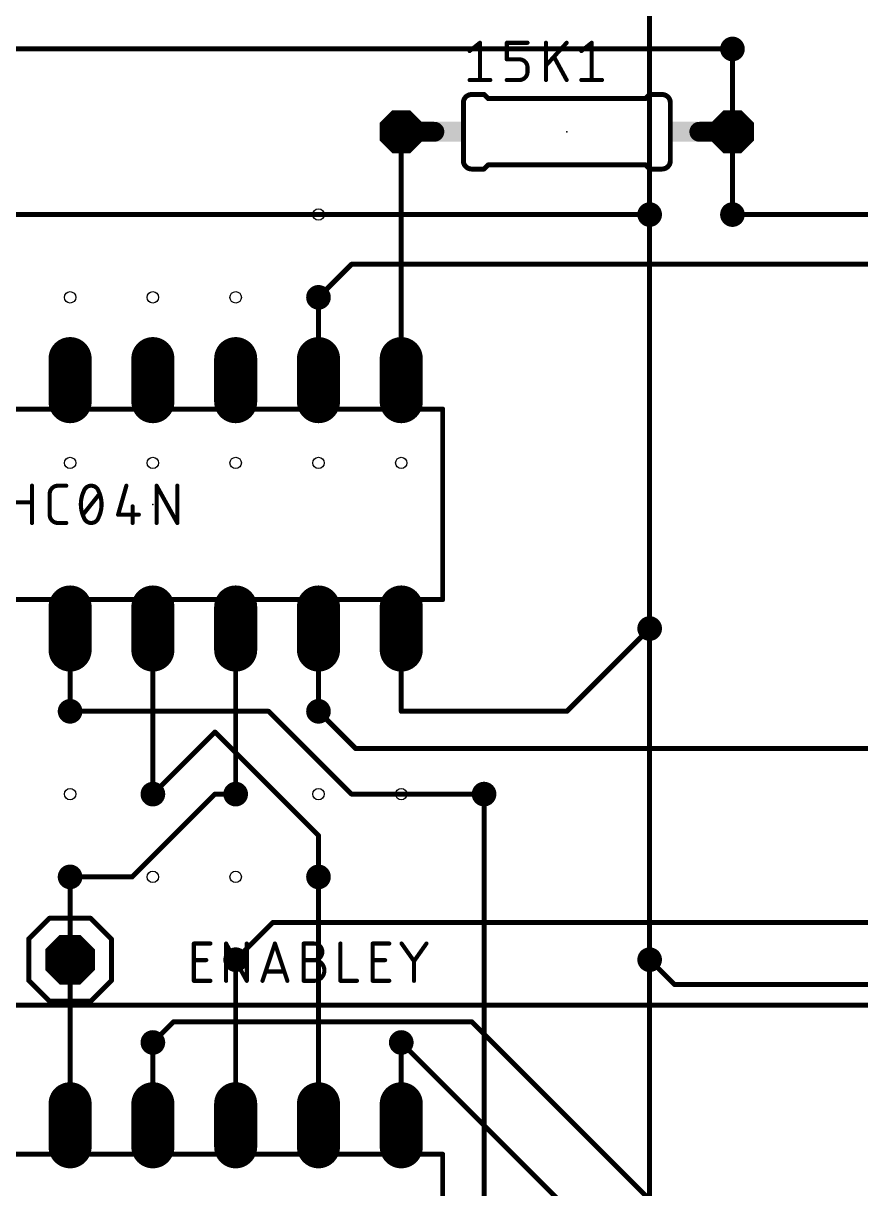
# Model space of a CAD drawing. Extents: x 0 to 254, y -39 to 254.
# Drawn here: x 21.42 to 47.11, y 20.91 to 56.67 of the extents above; entities that cross this region are included whole.
import ezdxf

# ---------------------------------------------------------------- set-up
doc = ezdxf.new("R2010")
doc.units = 0
for name, color, linetype in [('1', 12, 'CONTINUOUS'), ('16', 132, 'CONTINUOUS'), ('17', 110, 'CONTINUOUS'), ('18', 110, 'CONTINUOUS'), ('19', 53, 'CONTINUOUS'), ('20', 31, 'CONTINUOUS'), ('21', 253, 'CONTINUOUS'), ('23', 53, 'CONTINUOUS'), ('25', 253, 'CONTINUOUS'), ('27', 253, 'CONTINUOUS'), ('51', 253, 'CONTINUOUS')]:
    doc.layers.add(name, color=color, linetype=linetype)

# ---------------------------------------------------------------- blocks, each defined once
blk = doc.blocks.new('RECT')
blk.add_solid([(-0.5, -0.5), (0.5, -0.5), (-0.5, 0.5), (0.5, 0.5)])
blk = doc.blocks.new('OCTAGONP')
at = {"const_width": 0.5}
blk.add_lwpolyline([(-0.25, -0.1036), (-0.25, 0.1036), (-0.1036, 0.25), (0.1036, 0.25), (0.25, 0.1036), (0.25, -0.1036), (0.1036, -0.25), (-0.1036, -0.25), (-0.25, -0.1036), (-0.25, 0.1036)], dxfattribs=at)
blk = doc.blocks.new('LONGP100')
at = {"const_width": 1}
blk.add_lwpolyline([(-0.5, 0), (0.5, 0)], dxfattribs=at)
at = {"const_width": 0.5}
for points in [[(-0.5, 0.25, 1), (-0.5, -0.25)], [(0.5, -0.25, 1), (0.5, 0.25)]]:
    blk.add_lwpolyline(points, format="xyb", dxfattribs=at)
blk = doc.blocks.new('ROUNDV')
at = {"const_width": 0.5}
blk.add_lwpolyline([(0, -0.25, 1), (0, 0.25, 1), (0, -0.25)], format="xyb", dxfattribs=at)

msp = doc.modelspace()

# ---------------------------------------------------------------- linework, layer by layer
at = {"layer": '1', "const_width": 0.1524}
for points in [[(40.64, 27.94), (40.64, 83.82)], [(43.18, 55.88), (43.18, 53.34)], [(33.02, 53.34), (33.02, 45.72)], [(43.18, 53.34), (43.18, 50.8)], [(40.64, 38.1), (40.64, 50.8)], [(40.64, 50.8), (40.64, 27.94)], [(30.48, 48.26), (30.48, 45.72)], [(22.86, 38.1), (22.86, 35.56)], [(25.4, 38.1), (25.4, 33.02)], [(27.94, 33.02), (27.94, 38.1)], [(30.48, 35.56), (30.48, 38.1)], [(40.64, 15.24), (40.64, 38.1)], [(35.56, 33.02), (35.56, 7.62)], [(22.86, 27.94), (22.86, 30.48)], [(30.48, 30.48), (30.48, 22.86)], [(22.86, 27.94), (22.86, 22.86)], [(27.94, 22.86), (27.94, 27.94)], [(25.4, 22.86), (25.4, 25.4)], [(33.02, 25.4), (33.02, 22.86)]]:
    msp.add_lwpolyline(points, dxfattribs=at)
at = {"layer": '1', "const_width": 0.0762}
for points in [[(43.2181, 55.88, 1), (43.1419, 55.88)], [(33.0581, 53.34, 1), (32.9819, 53.34)], [(43.2181, 53.34, 1), (43.1419, 53.34)], [(43.1419, 53.34, 1), (43.2181, 53.34)], [(40.6781, 50.8, 1), (40.6019, 50.8)], [(40.6781, 50.8, 1), (40.6019, 50.8)], [(43.1419, 50.8, 1), (43.2181, 50.8)], [(30.5181, 48.26, 1), (30.4419, 48.26)], [(30.4419, 45.72, 1), (30.5181, 45.72)], [(32.9819, 45.72, 1), (33.0581, 45.72)], [(22.8981, 38.1, 1), (22.8219, 38.1)], [(25.4381, 38.1, 1), (25.3619, 38.1)], [(27.9781, 38.1, 1), (27.9019, 38.1)], [(30.5181, 38.1, 1), (30.4419, 38.1)], [(40.6781, 38.1, 1), (40.6019, 38.1)], [(40.6019, 38.1, 1), (40.6781, 38.1)], [(22.8219, 35.56, 1), (22.8981, 35.56)], [(30.4419, 35.56, 1), (30.5181, 35.56)], [(25.3619, 33.02, 1), (25.4381, 33.02)], [(27.9019, 33.02, 1), (27.9781, 33.02)], [(35.5981, 33.02, 1), (35.5219, 33.02)], [(22.8981, 30.48, 1), (22.8219, 30.48)], [(30.5181, 30.48, 1), (30.4419, 30.48)], [(22.8981, 27.94, 1), (22.8219, 27.94)], [(22.8219, 27.94, 1), (22.8981, 27.94)], [(27.9781, 27.94, 1), (27.9019, 27.94)], [(40.6019, 27.94, 1), (40.6781, 27.94)], [(40.6019, 27.94, 1), (40.6781, 27.94)], [(25.4381, 25.4, 1), (25.3619, 25.4)], [(33.0581, 25.4, 1), (32.9819, 25.4)], [(22.8219, 22.86, 1), (22.8981, 22.86)], [(25.3619, 22.86, 1), (25.4381, 22.86)], [(27.9019, 22.86, 1), (27.9781, 22.86)], [(30.4419, 22.86, 1), (30.5181, 22.86)], [(32.9819, 22.86, 1), (33.0581, 22.86)]]:
    msp.add_lwpolyline(points, format="xyb", dxfattribs=at)
at = {"layer": '16', "const_width": 0.1524}
for points in [[(17.78, 55.88), (43.18, 55.88)], [(10.16, 50.8), (40.64, 50.8)], [(43.18, 50.8), (66.04, 50.8)], [(31.496, 49.276), (30.48, 48.26)], [(62.484, 49.276), (31.496, 49.276)], [(33.02, 35.56), (33.02, 38.1)], [(40.64, 38.1), (38.1, 35.56)], [(22.86, 35.56), (28.956, 35.56)], [(31.496, 33.02), (28.956, 35.56)], [(31.623, 34.417), (30.48, 35.56)], [(38.1, 35.56), (33.02, 35.56)], [(25.4, 33.02), (27.305, 34.925)], [(30.48, 31.75), (27.305, 34.925)], [(54.737, 34.417), (31.623, 34.417)], [(27.305, 33.02), (24.765, 30.48)], [(27.305, 33.02), (27.94, 33.02)], [(31.496, 33.02), (35.56, 33.02)], [(30.48, 31.75), (30.48, 30.48)], [(22.86, 30.48), (24.765, 30.48)], [(29.083, 29.083), (27.94, 27.94)], [(57.277, 29.083), (29.083, 29.083)], [(40.64, 27.94), (41.402, 27.178)], [(72.898, 27.178), (41.402, 27.178)], [(49.657, 26.543), (19.177, 26.543)], [(25.4, 25.4), (26.035, 26.035)], [(35.179, 26.035), (26.035, 26.035)], [(49.276, 11.938), (35.179, 26.035)], [(45.72, 12.7), (33.02, 25.4)]]:
    msp.add_lwpolyline(points, dxfattribs=at)
at = {"layer": '16', "const_width": 0.0762}
for points in [[(43.18, 55.8419, 1), (43.18, 55.9181)], [(40.64, 50.7619, 1), (40.64, 50.8381)], [(43.18, 50.8381, 1), (43.18, 50.7619)], [(31.496, 49.3141, 1), (31.496, 49.2379)], [(31.5229, 49.2491, 1), (31.4691, 49.3029)], [(30.4531, 48.2869, 1), (30.5069, 48.2331)], [(33.0581, 38.1, 1), (32.9819, 38.1)], [(40.6669, 38.0731, 1), (40.6131, 38.1269)], [(22.86, 35.5981, 1), (22.86, 35.5219)], [(28.9829, 35.5869, 1), (28.9291, 35.5331)], [(28.956, 35.5219, 1), (28.956, 35.5981)], [(30.5069, 35.5869, 1), (30.4531, 35.5331)], [(33.02, 35.5981, 1), (33.02, 35.5219)], [(32.9819, 35.56, 1), (33.0581, 35.56)], [(38.0731, 35.5869, 1), (38.1269, 35.5331)], [(38.1, 35.5219, 1), (38.1, 35.5981)], [(27.3319, 34.9519, 1), (27.2781, 34.8981)], [(27.3319, 34.8981, 1), (27.2781, 34.9519)], [(31.623, 34.4551, 1), (31.623, 34.3789)], [(31.5961, 34.3901, 1), (31.6499, 34.4439)], [(25.3731, 33.0469, 1), (25.4269, 32.9931)], [(27.305, 33.0581, 1), (27.305, 32.9819)], [(27.3319, 32.9931, 1), (27.2781, 33.0469)], [(27.94, 32.9819, 1), (27.94, 33.0581)], [(31.496, 33.0581, 1), (31.496, 32.9819)], [(31.4691, 32.9931, 1), (31.5229, 33.0469)], [(35.56, 32.9819, 1), (35.56, 33.0581)], [(30.5181, 31.75, 1), (30.4419, 31.75)], [(30.4531, 31.7231, 1), (30.5069, 31.7769)], [(22.86, 30.5181, 1), (22.86, 30.4419)], [(24.7381, 30.5069, 1), (24.7919, 30.4531)], [(24.765, 30.4419, 1), (24.765, 30.5181)], [(30.4419, 30.48, 1), (30.5181, 30.48)], [(29.083, 29.1211, 1), (29.083, 29.0449)], [(29.1099, 29.0561, 1), (29.0561, 29.1099)], [(27.9131, 27.9669, 1), (27.9669, 27.9131)], [(40.6669, 27.9669, 1), (40.6131, 27.9131)], [(41.402, 27.2161, 1), (41.402, 27.1399)], [(41.3751, 27.1511, 1), (41.4289, 27.2049)], [(26.035, 26.0731, 1), (26.035, 25.9969)], [(26.0619, 26.0081, 1), (26.0081, 26.0619)], [(35.2059, 26.0619, 1), (35.1521, 26.0081)], [(35.179, 25.9969, 1), (35.179, 26.0731)], [(25.3731, 25.4269, 1), (25.4269, 25.3731)], [(33.0469, 25.4269, 1), (32.9931, 25.3731)]]:
    msp.add_lwpolyline(points, format="xyb", dxfattribs=at)
at = {"layer": '19'}
msp.add_line((40.64, 50.8), (40.64, 63.5), dxfattribs=at)
at = {"layer": '20'}
for centre in [(30.48, 50.8), (22.86, 48.26), (25.4, 48.26), (27.94, 48.26), (22.86, 43.18), (25.4, 43.18), (27.94, 43.18), (30.48, 43.18), (33.02, 43.18), (22.86, 33.02), (30.48, 33.02), (33.02, 33.02), (25.4, 30.48), (27.94, 30.48)]:
    msp.add_circle(centre, 0.175, dxfattribs=at)
at = {"layer": '21'}
for points, const_width in [([(35.179, 54.483, 0.4142), (34.925, 54.229)], 0.1524), ([(35.179, 54.5211, 1), (35.179, 54.4449)], 0.0762), ([(35.179, 54.4449, 1), (35.179, 54.5211)], 0.0762), ([(35.5869, 54.5099, 1), (35.5331, 54.4561)], 0.0762), ([(35.56, 54.4449, 1), (35.56, 54.5211)], 0.0762), ([(35.687, 54.3941, 1), (35.687, 54.3179)], 0.0762), ([(35.6601, 54.3291, 1), (35.7139, 54.3829)], 0.0762), ([(40.4861, 54.3829, 1), (40.5399, 54.3291)], 0.0762), ([(40.513, 54.3179, 1), (40.513, 54.3941)], 0.0762), ([(40.64, 54.5211, 1), (40.64, 54.4449)], 0.0762), ([(40.6669, 54.4561, 1), (40.6131, 54.5099)], 0.0762), ([(41.275, 54.229, 0.4142), (41.021, 54.483)], 0.1524), ([(41.021, 54.5211, 1), (41.021, 54.4449)], 0.0762), ([(41.021, 54.4449, 1), (41.021, 54.5211)], 0.0762), ([(34.9631, 54.229, 1), (34.8869, 54.229)], 0.0762), ([(34.8869, 54.229, 1), (34.9631, 54.229)], 0.0762), ([(41.3131, 54.229, 1), (41.2369, 54.229)], 0.0762), ([(41.2369, 54.229, 1), (41.3131, 54.229)], 0.0762), ([(34.925, 52.451, 0.4142), (35.179, 52.197)], 0.1524), ([(34.9631, 52.451, 1), (34.8869, 52.451)], 0.0762), ([(34.8869, 52.451, 1), (34.9631, 52.451)], 0.0762), ([(35.179, 52.2351, 1), (35.179, 52.1589)], 0.0762), ([(35.179, 52.1589, 1), (35.179, 52.2351)], 0.0762), ([(35.5331, 52.2239, 1), (35.5869, 52.1701)], 0.0762), ([(35.56, 52.1589, 1), (35.56, 52.2351)], 0.0762), ([(35.687, 52.3621, 1), (35.687, 52.2859)], 0.0762), ([(35.7139, 52.2971, 1), (35.6601, 52.3509)], 0.0762), ([(40.5399, 52.3509, 1), (40.4861, 52.2971)], 0.0762), ([(40.513, 52.2859, 1), (40.513, 52.3621)], 0.0762), ([(40.64, 52.2351, 1), (40.64, 52.1589)], 0.0762), ([(40.6131, 52.1701, 1), (40.6669, 52.2239)], 0.0762), ([(41.021, 52.197, 0.4142), (41.275, 52.451)], 0.1524), ([(41.021, 52.2351, 1), (41.021, 52.1589)], 0.0762), ([(41.021, 52.1589, 1), (41.021, 52.2351)], 0.0762), ([(41.3131, 52.451, 1), (41.2369, 52.451)], 0.0762), ([(41.2369, 52.451, 1), (41.3131, 52.451)], 0.0762), ([(34.3281, 44.831, 1), (34.2519, 44.831)], 0.0762), ([(34.29, 44.7929, 1), (34.29, 44.8691)], 0.0762), ([(34.2519, 38.989, 1), (34.3281, 38.989)], 0.0762), ([(34.29, 38.9509, 1), (34.29, 39.0271)], 0.0762), ([(22.225, 29.2481, 1), (22.225, 29.1719)], 0.0762), ([(22.2519, 29.1831, 1), (22.1981, 29.2369)], 0.0762), ([(23.5219, 29.2369, 1), (23.4681, 29.1831)], 0.0762), ([(23.495, 29.1719, 1), (23.495, 29.2481)], 0.0762), ([(21.6281, 28.575, 1), (21.5519, 28.575)], 0.0762), ([(21.5631, 28.6019, 1), (21.6169, 28.5481)], 0.0762), ([(24.1681, 28.575, 1), (24.0919, 28.575)], 0.0762), ([(24.1031, 28.5481, 1), (24.1569, 28.6019)], 0.0762), ([(21.5519, 27.305, 1), (21.6281, 27.305)], 0.0762), ([(21.6169, 27.3319, 1), (21.5631, 27.2781)], 0.0762), ([(24.0919, 27.305, 1), (24.1681, 27.305)], 0.0762), ([(24.1569, 27.2781, 1), (24.1031, 27.3319)], 0.0762), ([(22.225, 26.7081, 1), (22.225, 26.6319)], 0.0762), ([(22.1981, 26.6431, 1), (22.2519, 26.6969)], 0.0762), ([(23.4681, 26.6969, 1), (23.5219, 26.6431)], 0.0762), ([(23.495, 26.6319, 1), (23.495, 26.7081)], 0.0762), ([(34.3281, 21.971, 1), (34.2519, 21.971)], 0.0762), ([(34.29, 21.9329, 1), (34.29, 22.0091)], 0.0762)]:
    msp.add_lwpolyline(points, format="xyb", dxfattribs=dict(at, const_width=const_width))
at = {"layer": '21', "const_width": 0.1524}
for points in [[(35.179, 54.483), (35.56, 54.483)], [(35.687, 54.356), (35.56, 54.483)], [(40.513, 54.356), (35.687, 54.356)], [(40.513, 54.356), (40.64, 54.483)], [(41.021, 54.483), (40.64, 54.483)], [(34.925, 52.451), (34.925, 54.229)], [(41.275, 52.451), (41.275, 54.229)], [(35.179, 52.197), (35.56, 52.197)], [(35.687, 52.324), (35.56, 52.197)], [(40.513, 52.324), (35.687, 52.324)], [(40.513, 52.324), (40.64, 52.197)], [(41.021, 52.197), (40.64, 52.197)], [(34.29, 44.831), (16.51, 44.831)], [(34.29, 44.831), (34.29, 38.989)], [(16.51, 38.989), (34.29, 38.989)], [(22.225, 29.21), (21.59, 28.575)], [(22.225, 29.21), (23.495, 29.21)], [(23.495, 29.21), (24.13, 28.575)], [(21.59, 28.575), (21.59, 27.305)], [(24.13, 28.575), (24.13, 27.305)], [(21.59, 27.305), (22.225, 26.67)], [(24.13, 27.305), (23.495, 26.67)], [(23.495, 26.67), (22.225, 26.67)], [(34.29, 21.971), (16.51, 21.971)], [(34.29, 21.971), (34.29, 16.129)]]:
    msp.add_lwpolyline(points, dxfattribs=at)
at = {"layer": '23'}
for p in [(38.1, 53.34), (25.4, 41.91), (22.86, 27.94)]:
    msp.add_point(p, dxfattribs=at)
at = {"layer": '25', "const_width": 0.127}
for points in [[(35.1155, 55.8165), (35.433, 56.0705)], [(35.433, 56.0705), (35.433, 54.9275)], [(36.2585, 55.5625), (36.2585, 56.0705)], [(36.2585, 56.0705), (36.8935, 56.0705)], [(37.4586, 54.9275), (37.4586, 56.0705)], [(38.0937, 56.0705), (37.4586, 55.372)], [(38.5445, 55.8165), (38.862, 56.0705)], [(38.862, 56.0705), (38.862, 54.9275)], [(36.6395, 55.5625), (36.2585, 55.5625)], [(38.0937, 54.9275), (37.7127, 55.626)], [(36.8935, 55.1815), (36.8935, 55.3085)], [(35.1155, 54.9275), (35.7505, 54.9275)], [(36.2585, 54.9275), (36.6395, 54.9275)], [(38.5445, 54.9275), (39.1795, 54.9275)], [(26.6573, 27.2923), (26.6573, 28.4353)], [(26.6573, 28.4353), (27.1653, 28.4353)], [(27.6454, 27.2923), (27.6454, 28.4353)], [(27.6454, 28.4353), (28.2804, 27.2923)], [(28.2804, 27.2923), (28.2804, 28.4353)], [(28.763, 27.2923), (29.144, 28.4353)], [(29.144, 28.4353), (29.525, 27.2923)], [(30.0266, 27.2923), (30.0266, 28.4353)], [(30.0266, 28.4353), (30.3441, 28.4353)], [(31.1531, 28.4353), (31.1531, 27.2923)], [(32.1437, 27.2923), (32.1437, 28.4353)], [(32.1437, 28.4353), (32.6517, 28.4353)], [(33.0302, 28.4353), (33.4112, 27.8956)], [(33.4112, 27.8956), (33.7922, 28.4353)], [(26.6573, 27.9273), (27.0383, 27.9273)], [(30.0266, 27.9273), (30.3441, 27.9273)], [(32.1437, 27.9273), (32.5247, 27.9273)], [(33.4112, 27.2923), (33.4112, 27.8956)], [(29.4297, 27.5781), (28.8582, 27.5781)], [(27.1653, 27.2923), (26.6573, 27.2923)], [(30.3441, 27.2923), (30.0266, 27.2923)], [(31.1531, 27.2923), (31.6611, 27.2923)], [(32.6517, 27.2923), (32.1437, 27.2923)]]:
    msp.add_lwpolyline(points, dxfattribs=at)
at = {"layer": '25'}
for points, const_width in [([(35.4648, 56.0705, 1), (35.4012, 56.0705)], 0.0635), ([(35.4528, 56.0457, 1), (35.4132, 56.0953)], 0.0635), ([(36.2585, 56.1023, 1), (36.2585, 56.0388)], 0.0635), ([(36.2903, 56.0705, 1), (36.2268, 56.0705)], 0.0635), ([(36.8935, 56.0388, 1), (36.8935, 56.1023)], 0.0635), ([(37.4904, 56.0705, 1), (37.4269, 56.0705)], 0.0635), ([(38.1171, 56.0491, 1), (38.0702, 56.0919)], 0.0635), ([(38.8938, 56.0705, 1), (38.8302, 56.0705)], 0.0635), ([(38.8818, 56.0457, 1), (38.8422, 56.0953)], 0.0635), ([(35.0957, 55.8413, 1), (35.1353, 55.7917)], 0.0635), ([(38.5247, 55.8413, 1), (38.5643, 55.7917)], 0.0635), ([(36.2585, 55.5943, 1), (36.2585, 55.5307)], 0.0635), ([(36.2268, 55.5625, 1), (36.2903, 55.5625)], 0.0635), ([(36.6395, 55.5943, 1), (36.6395, 55.5307)], 0.0635), ([(36.8935, 55.3085, 0.4142), (36.6395, 55.5625)], 0.127), ([(36.6395, 55.5307, 1), (36.6395, 55.5943)], 0.0635), ([(37.4352, 55.3934, 1), (37.4821, 55.3506)], 0.0635), ([(37.7405, 55.6412, 1), (37.6848, 55.6108)], 0.0635), ([(36.6395, 54.9275, 0.4142), (36.8935, 55.1815)], 0.127), ([(36.9253, 55.3085, 1), (36.8618, 55.3085)], 0.0635), ([(36.8618, 55.3085, 1), (36.9253, 55.3085)], 0.0635), ([(36.9253, 55.1815, 1), (36.8618, 55.1815)], 0.0635), ([(36.8618, 55.1815, 1), (36.9253, 55.1815)], 0.0635), ([(35.1155, 54.9593, 1), (35.1155, 54.8957)], 0.0635), ([(35.4012, 54.9275, 1), (35.4648, 54.9275)], 0.0635), ([(35.7505, 54.8957, 1), (35.7505, 54.9593)], 0.0635), ([(36.2585, 54.9593, 1), (36.2585, 54.8957)], 0.0635), ([(36.6395, 54.9593, 1), (36.6395, 54.8957)], 0.0635), ([(36.6395, 54.8957, 1), (36.6395, 54.9593)], 0.0635), ([(37.4269, 54.9275, 1), (37.4904, 54.9275)], 0.0635), ([(38.0658, 54.9123, 1), (38.1215, 54.9427)], 0.0635), ([(38.5445, 54.9593, 1), (38.5445, 54.8957)], 0.0635), ([(38.8302, 54.9275, 1), (38.8938, 54.9275)], 0.0635), ([(39.1795, 54.8957, 1), (39.1795, 54.9593)], 0.0635), ([(26.6891, 28.4353, 1), (26.6256, 28.4353)], 0.0635), ([(26.6573, 28.4671, 1), (26.6573, 28.4036)], 0.0635), ([(27.1653, 28.4036, 1), (27.1653, 28.4671)], 0.0635), ([(27.6771, 28.4353, 1), (27.6136, 28.4353)], 0.0635), ([(27.6731, 28.4507, 1), (27.6176, 28.4199)], 0.0635), ([(28.3121, 28.4353, 1), (28.2486, 28.4353)], 0.0635), ([(29.1741, 28.4453, 1), (29.1138, 28.4253)], 0.0635), ([(29.1741, 28.4253, 1), (29.1138, 28.4453)], 0.0635), ([(30.0266, 28.4671, 1), (30.0266, 28.4036)], 0.0635), ([(30.0584, 28.4353, 1), (29.9949, 28.4353)], 0.0635), ([(30.3441, 27.9273, 1), (30.3441, 28.4353)], 0.127), ([(30.3441, 28.4671, 1), (30.3441, 28.4036)], 0.0635), ([(30.3441, 28.4036, 1), (30.3441, 28.4671)], 0.0635), ([(31.1848, 28.4353, 1), (31.1213, 28.4353)], 0.0635), ([(32.1754, 28.4353, 1), (32.1119, 28.4353)], 0.0635), ([(32.1437, 28.4671, 1), (32.1437, 28.4036)], 0.0635), ([(32.6517, 28.4036, 1), (32.6517, 28.4671)], 0.0635), ([(33.0561, 28.4536, 1), (33.0042, 28.417)], 0.0635), ([(33.8181, 28.417, 1), (33.7662, 28.4536)], 0.0635), ([(26.6573, 27.9591, 1), (26.6573, 27.8956)], 0.0635), ([(27.0383, 27.8956, 1), (27.0383, 27.9591)], 0.0635), ([(30.0266, 27.9591, 1), (30.0266, 27.8956)], 0.0635), ([(30.3441, 27.2923, 1), (30.3441, 27.9273)], 0.127), ([(30.3441, 27.9591, 1), (30.3441, 27.8956)], 0.0635), ([(30.3441, 27.9591, 1), (30.3441, 27.8956)], 0.0635), ([(30.3441, 27.8956, 1), (30.3441, 27.9591)], 0.0635), ([(32.1437, 27.9591, 1), (32.1437, 27.8956)], 0.0635), ([(32.5247, 27.8956, 1), (32.5247, 27.9591)], 0.0635), ([(33.4429, 27.8956, 1), (33.3794, 27.8956)], 0.0635), ([(33.3852, 27.9139, 1), (33.4371, 27.8772)], 0.0635), ([(33.3852, 27.8772, 1), (33.4371, 27.9139)], 0.0635), ([(28.8582, 27.6098, 1), (28.8582, 27.5463)], 0.0635), ([(29.4297, 27.5463, 1), (29.4297, 27.6098)], 0.0635), ([(26.6573, 27.324, 1), (26.6573, 27.2606)], 0.0635), ([(26.6256, 27.2923, 1), (26.6891, 27.2923)], 0.0635), ([(27.1653, 27.2606, 1), (27.1653, 27.324)], 0.0635), ([(27.6136, 27.2923, 1), (27.6771, 27.2923)], 0.0635), ([(28.2486, 27.2923, 1), (28.3121, 27.2923)], 0.0635), ([(28.2526, 27.2769, 1), (28.3081, 27.3077)], 0.0635), ([(28.7328, 27.3023, 1), (28.7931, 27.2823)], 0.0635), ([(29.4948, 27.2823, 1), (29.5551, 27.3023)], 0.0635), ([(30.0266, 27.324, 1), (30.0266, 27.2606)], 0.0635), ([(29.9949, 27.2923, 1), (30.0584, 27.2923)], 0.0635), ([(30.3441, 27.324, 1), (30.3441, 27.2606)], 0.0635), ([(30.3441, 27.2606, 1), (30.3441, 27.324)], 0.0635), ([(31.1531, 27.324, 1), (31.1531, 27.2606)], 0.0635), ([(31.1213, 27.2923, 1), (31.1848, 27.2923)], 0.0635), ([(31.6611, 27.2606, 1), (31.6611, 27.324)], 0.0635), ([(32.1119, 27.2923, 1), (32.1754, 27.2923)], 0.0635), ([(32.1437, 27.324, 1), (32.1437, 27.2606)], 0.0635), ([(32.6517, 27.2606, 1), (32.6517, 27.324)], 0.0635), ([(33.3794, 27.2923, 1), (33.4429, 27.2923)], 0.0635)]:
    msp.add_lwpolyline(points, format="xyb", dxfattribs=dict(at, const_width=const_width))
at = {"layer": '27', "const_width": 0.127}
for points in [[(21.6916, 42.4815), (21.6916, 41.3385)], [(22.234, 41.5925), (22.234, 42.2275)], [(22.488, 42.4815), (22.742, 42.4815)], [(23.2537, 41.5925), (23.7617, 42.2275)], [(24.5872, 42.4815), (24.3332, 41.5925)], [(25.5143, 41.3385), (25.5143, 42.4815)], [(25.5143, 42.4815), (26.1493, 41.3385)], [(26.1493, 41.3385), (26.1493, 42.4815)], [(21.0566, 41.9735), (21.6916, 41.9735)], [(24.7777, 41.8465), (24.7777, 41.3385)], [(24.3332, 41.5925), (24.9682, 41.5925)], [(22.742, 41.3385), (22.488, 41.3385)]]:
    msp.add_lwpolyline(points, dxfattribs=at)
at = {"layer": '27'}
for points, const_width in [([(21.7233, 42.4815, 1), (21.6599, 42.4815)], 0.0635), ([(22.488, 42.4815, 0.4142), (22.234, 42.2275)], 0.127), ([(22.2657, 42.2275, 1), (22.2022, 42.2275)], 0.0635), ([(22.2022, 42.2275, 1), (22.2657, 42.2275)], 0.0635), ([(22.488, 42.5133, 1), (22.488, 42.4498)], 0.0635), ([(22.488, 42.4498, 1), (22.488, 42.5133)], 0.0635), ([(22.742, 42.4498, 1), (22.742, 42.5133)], 0.0635), ([(23.2854, 42.3227, 0.1139), (23.1902, 41.91)], 0.127), ([(23.5077, 42.4815, 0.3205), (23.2854, 42.3227)], 0.127), ([(23.2554, 42.333, 1), (23.3155, 42.3125)], 0.0635), ([(23.314, 42.3088, 1), (23.2569, 42.3367)], 0.0635), ([(23.5077, 42.5133, 1), (23.5077, 42.4498)], 0.0635), ([(23.7299, 42.3227, 0.3205), (23.5077, 42.4815)], 0.127), ([(23.5077, 42.4498, 1), (23.5077, 42.5133)], 0.0635), ([(23.7585, 42.3367, 1), (23.7014, 42.3088)], 0.0635), ([(23.8252, 41.91, 0.1139), (23.7299, 42.3227)], 0.127), ([(23.6999, 42.3125, 1), (23.76, 42.333)], 0.0635), ([(23.7865, 42.2077, 1), (23.7369, 42.2473)], 0.0635), ([(24.6177, 42.4728, 1), (24.5567, 42.4902)], 0.0635), ([(25.546, 42.4815, 1), (25.4825, 42.4815)], 0.0635), ([(25.5421, 42.4969, 1), (25.4865, 42.4661)], 0.0635), ([(26.181, 42.4815, 1), (26.1175, 42.4815)], 0.0635), ([(21.6916, 41.9417, 1), (21.6916, 42.0053)], 0.0635), ([(23.1902, 41.91, 0.1139), (23.2854, 41.4973)], 0.127), ([(23.2219, 41.91, 1), (23.1584, 41.91)], 0.0635), ([(23.1584, 41.91, 1), (23.2219, 41.91)], 0.0635), ([(23.7299, 41.4973, 0.1139), (23.8252, 41.91)], 0.127), ([(23.8569, 41.91, 1), (23.7934, 41.91)], 0.0635), ([(23.7934, 41.91, 1), (23.8569, 41.91)], 0.0635), ([(24.8094, 41.8465, 1), (24.7459, 41.8465)], 0.0635), ([(22.234, 41.5925, 0.4142), (22.488, 41.3385)], 0.127), ([(22.2657, 41.5925, 1), (22.2022, 41.5925)], 0.0635), ([(22.2022, 41.5925, 1), (22.2657, 41.5925)], 0.0635), ([(23.2289, 41.6123, 1), (23.2785, 41.5727)], 0.0635), ([(23.2854, 41.4973, 0.3205), (23.5077, 41.3385)], 0.127), ([(23.3155, 41.5075, 1), (23.2554, 41.487)], 0.0635), ([(23.2569, 41.4833, 1), (23.314, 41.5112)], 0.0635), ([(23.5077, 41.3385, 0.3205), (23.7299, 41.4973)], 0.127), ([(23.7014, 41.5112, 1), (23.7585, 41.4833)], 0.0635), ([(23.76, 41.487, 1), (23.6999, 41.5075)], 0.0635), ([(24.3332, 41.6243, 1), (24.3332, 41.5607)], 0.0635), ([(24.3027, 41.6012, 1), (24.3637, 41.5838)], 0.0635), ([(24.9682, 41.5607, 1), (24.9682, 41.6243)], 0.0635), ([(21.6599, 41.3385, 1), (21.7233, 41.3385)], 0.0635), ([(22.488, 41.3703, 1), (22.488, 41.3068)], 0.0635), ([(22.488, 41.3068, 1), (22.488, 41.3703)], 0.0635), ([(22.742, 41.3068, 1), (22.742, 41.3703)], 0.0635), ([(23.5077, 41.3703, 1), (23.5077, 41.3068)], 0.0635), ([(23.5077, 41.3068, 1), (23.5077, 41.3703)], 0.0635), ([(24.7459, 41.3385, 1), (24.8094, 41.3385)], 0.0635), ([(25.4825, 41.3385, 1), (25.546, 41.3385)], 0.0635), ([(26.1175, 41.3385, 1), (26.181, 41.3385)], 0.0635), ([(26.1215, 41.3231, 1), (26.1771, 41.3539)], 0.0635)]:
    msp.add_lwpolyline(points, format="xyb", dxfattribs=dict(at, const_width=const_width))
at = {"layer": '51', "const_width": 0.6096}
for points in [[(33.02, 53.34), (34.036, 53.34)], [(43.18, 53.34), (42.164, 53.34)]]:
    msp.add_lwpolyline(points, dxfattribs=at)
at = {"layer": '51', "const_width": 0.3048}
for points in [[(33.02, 53.4924, 1), (33.02, 53.1876)], [(34.036, 53.1876, 1), (34.036, 53.4924)], [(42.164, 53.4924, 1), (42.164, 53.1876)], [(43.18, 53.1876, 1), (43.18, 53.4924)]]:
    msp.add_lwpolyline(points, format="xyb", dxfattribs=at)

# ---------------------------------------------------------------- block references
at = {"layer": '17'}
for p, xscale, yscale in [((33.02, 53.34), 1.3208, 1.3208), ((33.02, 53.34), 1.3208, 1.3208), ((43.18, 53.34), 1.3208, 1.3208), ((43.18, 53.34), 1.3208, 1.3208), ((22.86, 27.94), 1.524, 1.524), ((22.86, 27.94), 1.524, 1.524)]:
    msp.add_blockref('OCTAGONP', p, dxfattribs=dict(at, xscale=xscale, yscale=yscale))
at = {"layer": '17', "xscale": 1.3208, "yscale": 1.3208, "rotation": 90}
for p in [(22.86, 45.72), (22.86, 45.72), (25.4, 45.72), (25.4, 45.72), (27.94, 45.72), (27.94, 45.72), (30.48, 45.72), (30.48, 45.72), (33.02, 45.72), (33.02, 45.72), (22.86, 38.1), (22.86, 38.1), (25.4, 38.1), (25.4, 38.1), (27.94, 38.1), (27.94, 38.1), (30.48, 38.1), (30.48, 38.1), (33.02, 38.1), (33.02, 38.1), (22.86, 22.86), (22.86, 22.86), (25.4, 22.86), (25.4, 22.86), (27.94, 22.86), (27.94, 22.86), (30.48, 22.86), (30.48, 22.86), (33.02, 22.86), (33.02, 22.86)]:
    msp.add_blockref('LONGP100', p, dxfattribs=at)
at = {"layer": '18', "xscale": 0.7564, "yscale": 0.7564}
for p in [(43.18, 55.88), (43.18, 55.88), (40.64, 50.8), (40.64, 50.8), (43.18, 50.8), (43.18, 50.8), (30.48, 48.26), (30.48, 48.26), (40.64, 38.1), (40.64, 38.1), (22.86, 35.56), (22.86, 35.56), (30.48, 35.56), (30.48, 35.56), (25.4, 33.02), (25.4, 33.02), (27.94, 33.02), (27.94, 33.02), (35.56, 33.02), (35.56, 33.02), (22.86, 30.48), (22.86, 30.48), (30.48, 30.48), (30.48, 30.48), (27.94, 27.94), (27.94, 27.94), (40.64, 27.94), (40.64, 27.94), (25.4, 25.4), (25.4, 25.4), (33.02, 25.4), (33.02, 25.4)]:
    msp.add_blockref('ROUNDV', p, dxfattribs=at)
at = {"layer": '21', "xscale": 0.8636, "yscale": 0.6096}
for p in [(34.4932, 53.34), (41.7068, 53.34)]:
    msp.add_blockref('RECT', p, dxfattribs=at)
at = {"layer": '51', "xscale": 0.508, "yscale": 0.508}
msp.add_blockref('RECT', (22.86, 27.94), dxfattribs=at)

doc.saveas('drawing.dxf')
